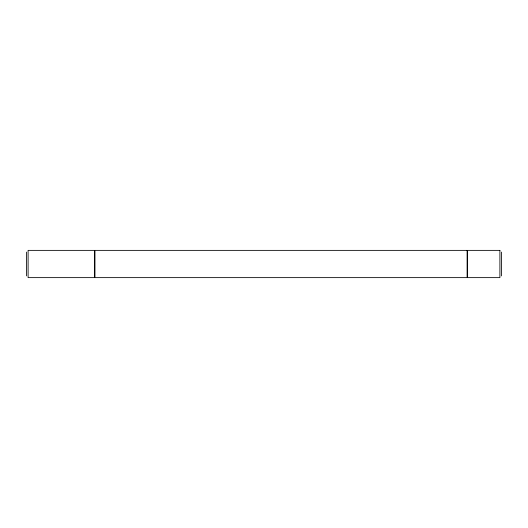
<?xml version="1.0" encoding="UTF-8"?>
<svg xmlns="http://www.w3.org/2000/svg" width="528" height="528" viewBox="0 0 528 528"><rect width="100%" height="100%" fill="white"/><g stroke="black" fill="none" stroke-linecap="round" stroke-linejoin="round"><path stroke-width="0.79" d="M501.6 252.08L501.6 275.92M26.4 252.08L26.4 275.92M94.532 250.371L28.103 250.371L28.103 277.629L94.532 277.629L94.532 250.371M467.108 250.371L94.954 250.371L94.954 277.629L467.108 277.629L467.108 250.371M499.897 250.371L467.537 250.371L467.537 277.629L499.897 277.629L499.897 250.371"/></g></svg>
